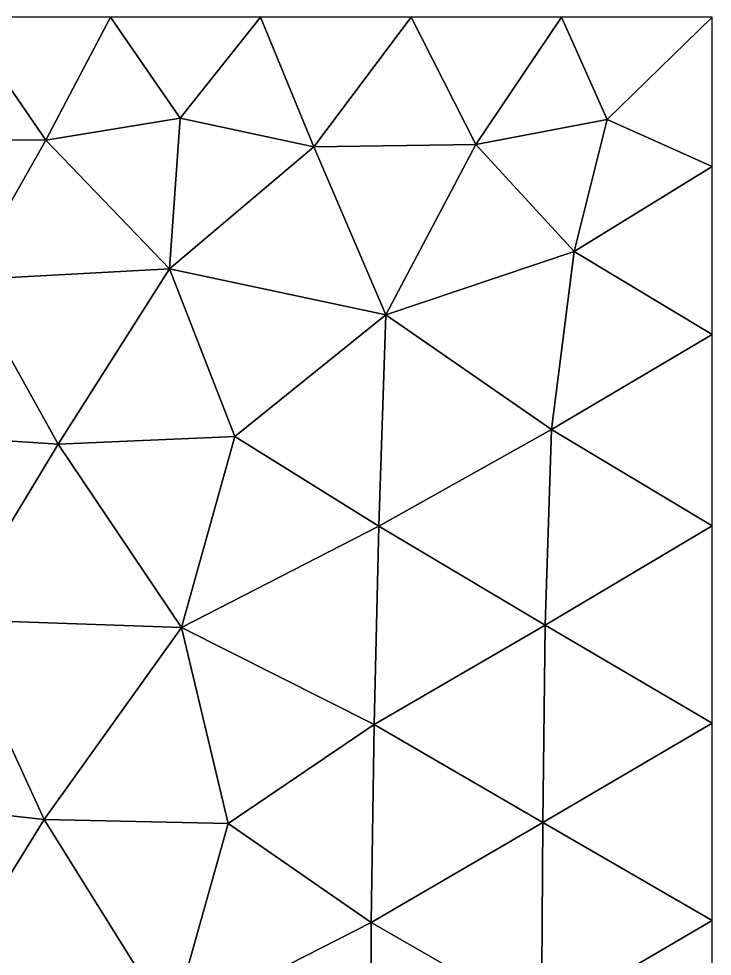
# Model space of a CAD drawing. Header units: metres. Extents: x 1 to 72, y -280 to 0.
# Drawn here: x 36.75 to 72.5, y -78.39 to -30.08 of the extents above; entities that cross this region are included whole.
import ezdxf

# ---------------------------------------------------------------- set-up
doc = ezdxf.new("R2010")
doc.units = ezdxf.units.M

msp = doc.modelspace()

# ---------------------------------------------------------------- linework, layer by layer
at = {"layer": 'layer', "color": 0}
for points in [[(38.1406, -36.3254), (33.7821, -30), (29.9059, -36.2673)], [(41.4861, -30), (33.7821, -30), (38.1406, -36.3254)], [(45.0708, -35.1915), (41.4861, -30), (38.1406, -36.3254)], [(49.2166, -30), (41.4861, -30), (45.0708, -35.1915)], [(51.9625, -36.6715), (49.2166, -30), (45.0708, -35.1915)], [(56.9735, -30), (49.2166, -30), (51.9625, -36.6715)], [(60.3067, -36.5545), (56.9735, -30), (51.9625, -36.6715)], [(64.7367, -30), (56.9735, -30), (60.3067, -36.5545)], [(67.0892, -35.2635), (64.7367, -30), (60.3067, -36.5545)], [(72.5, -30), (64.7367, -30), (67.0892, -35.2635)], [(72.5, -37.6991), (72.5, -30), (67.0892, -35.2635)], [(45.0708, -35.1915), (38.1406, -36.3254), (44.521, -42.9558)], [(51.9625, -36.6715), (45.0708, -35.1915), (44.521, -42.9558)], [(65.3818, -42.0724), (67.0892, -35.2635), (60.3067, -36.5545)], [(65.3818, -42.0724), (72.5, -37.6991), (67.0892, -35.2635)], [(38.1406, -36.3254), (29.9059, -36.2673), (34.0616, -43.5246)], [(44.521, -42.9558), (38.1406, -36.3254), (34.0616, -43.5246)], [(55.6683, -45.3308), (51.9625, -36.6715), (44.521, -42.9558)], [(60.3067, -36.5545), (51.9625, -36.6715), (55.6683, -45.3308)], [(55.6683, -45.3308), (65.3818, -42.0724), (60.3067, -36.5545)], [(72.5, -46.3466), (72.5, -37.6991), (65.3818, -42.0724)], [(64.208, -51.2504), (65.3818, -42.0724), (55.6683, -45.3308)], [(64.208, -51.2504), (72.5, -46.3466), (65.3818, -42.0724)], [(44.521, -42.9558), (34.0616, -43.5246), (38.7825, -51.9925)], [(47.8895, -51.602), (44.521, -42.9558), (38.7825, -51.9925)], [(55.6683, -45.3308), (44.521, -42.9558), (47.8895, -51.602)], [(34.0616, -43.5246), (27.7852, -51.2859), (38.7825, -51.9925)], [(55.3109, -56.2288), (55.6683, -45.3308), (47.8895, -51.602)], [(55.3109, -56.2288), (64.208, -51.2504), (55.6683, -45.3308)], [(72.5, -56.2047), (72.5, -46.3466), (64.208, -51.2504)], [(38.7825, -51.9925), (27.7852, -51.2859), (33.3135, -61.0328)], [(45.1361, -61.4523), (47.8895, -51.602), (38.7825, -51.9925)], [(45.1361, -61.4523), (55.3109, -56.2288), (47.8895, -51.602)], [(63.8894, -61.3319), (64.208, -51.2504), (55.3109, -56.2288)], [(63.8894, -61.3319), (72.5, -56.2047), (64.208, -51.2504)], [(45.1361, -61.4523), (38.7825, -51.9925), (33.3135, -61.0328)], [(55.0798, -66.4421), (55.3109, -56.2288), (45.1361, -61.4523)], [(55.0798, -66.4421), (63.8894, -61.3319), (55.3109, -56.2288)], [(72.5, -66.3772), (72.5, -56.2047), (63.8894, -61.3319)], [(38.0672, -71.3498), (33.3135, -61.0328), (26.4933, -70.054)], [(38.0672, -71.3498), (45.1361, -61.4523), (33.3135, -61.0328)], [(63.7586, -71.5039), (63.8894, -61.3319), (55.0798, -66.4421)], [(63.7586, -71.5039), (72.5, -66.3772), (63.8894, -61.3319)], [(47.5414, -71.541), (45.1361, -61.4523), (38.0672, -71.3498)], [(47.5414, -71.541), (55.0798, -66.4421), (45.1361, -61.4523)], [(54.9143, -76.6469), (55.0798, -66.4421), (47.5414, -71.541)], [(54.9143, -76.6469), (63.7586, -71.5039), (55.0798, -66.4421)], [(72.5, -76.5497), (72.5, -66.3772), (63.7586, -71.5039)], [(31.3719, -82.1591), (38.0672, -71.3498), (26.4933, -70.054)], [(44.6454, -81.8823), (38.0672, -71.3498), (31.3719, -82.1591)], [(44.6454, -81.8823), (47.5414, -71.541), (38.0672, -71.3498)], [(44.6454, -81.8823), (54.9143, -76.6469), (47.5414, -71.541)], [(63.702, -81.6961), (63.7586, -71.5039), (54.9143, -76.6469)], [(63.702, -81.6961), (72.5, -76.5497), (63.7586, -71.5039)], [(54.8816, -86.884), (54.9143, -76.6469), (44.6454, -81.8823)], [(54.8816, -86.884), (63.702, -81.6961), (54.9143, -76.6469)], [(72.5, -86.7222), (72.5, -76.5497), (63.702, -81.6961)]]:
    msp.add_3dface(points, dxfattribs=at)

doc.saveas('drawing.dxf')
